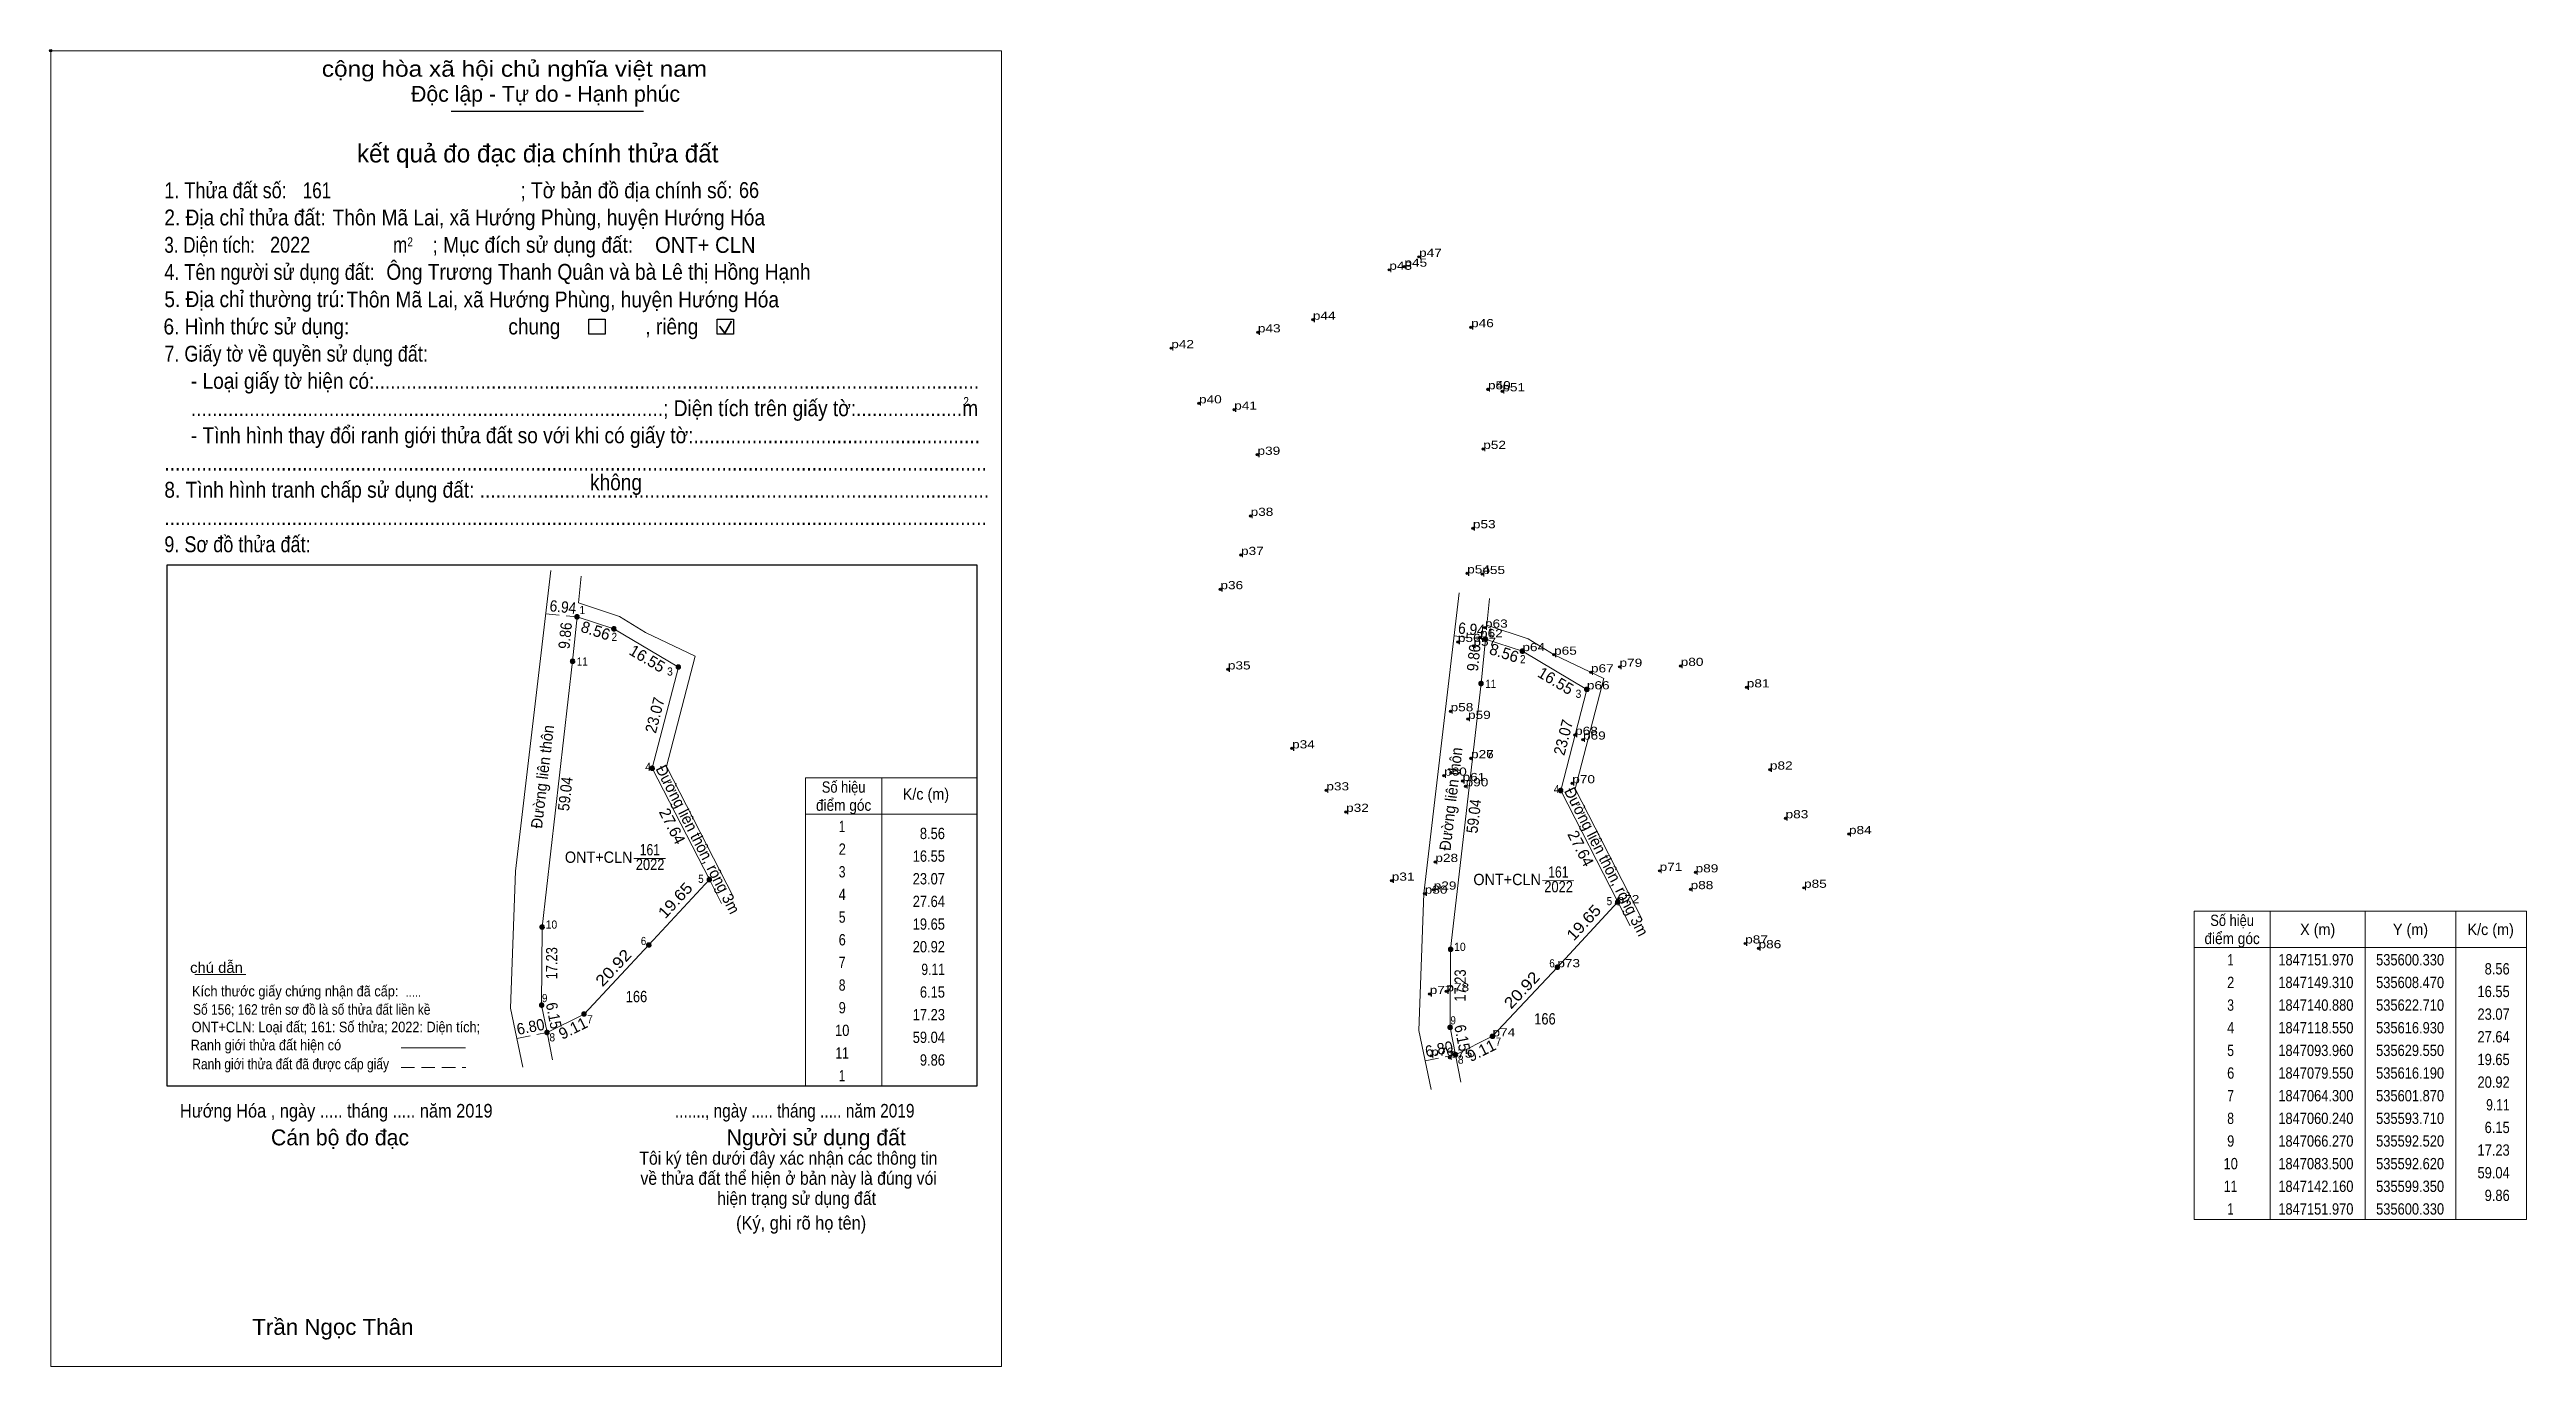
# Model space of a CAD drawing. Header units: metres. Extents: x 535283 to 554531, y 1839310 to 1847282.
# Drawn here: x 535283 to 535830, y 1846991 to 1847282 of the extents above; entities outside this region: 2.
import ezdxf
from ezdxf.enums import TextEntityAlignment as Align

# ---------------------------------------------------------------- set-up
doc = ezdxf.new("R2010")
doc.units = ezdxf.units.M
doc.header["$PDMODE"] = 32
doc.header["$PDSIZE"] = 0.5
doc.linetypes.add('MEDIUM_DASHED', pattern=[4.5, 3, -1.5])
for name, color, linetype, lineweight in [('1', 7, 'Continuous', 13), ('10', 7, 'Continuous', 13), ('17', 7, 'Continuous', 13), ('2', 7, 'Continuous', 25), ('28', 7, 'Continuous', 13), ('6', 7, 'Continuous', 13), ('63', 7, 'Continuous', 13)]:
    doc.layers.add(name, color=color, linetype=linetype, lineweight=lineweight)
doc.layers.add('12', color=7, linetype='Continuous')
doc.layers.add('7', color=7, linetype='Continuous')

msp = doc.modelspace()

# ---------------------------------------------------------------- hatches: boundary and pattern name
at = {"layer": '63'}
for points in [[(535400.22, 1847156.89, 1), (535399.22, 1847156.89, 1)], [(535408.36, 1847154.23, 1), (535407.36, 1847154.23, 1)], [(535600.83, 1847151.97, 1), (535599.83, 1847151.97, 1)], [(535608.97, 1847149.31, 1), (535607.97, 1847149.31, 1)], [(535399.24, 1847147.08, 1), (535398.24, 1847147.08, 1)], [(535422.6, 1847145.8, 1), (535421.6, 1847145.8, 1)], [(535599.85, 1847142.16, 1), (535598.85, 1847142.16, 1)], [(535623.21, 1847140.88, 1), (535622.21, 1847140.88, 1)], [(535416.82, 1847123.47, 1), (535415.82, 1847123.47, 1)], [(535617.43, 1847118.55, 1), (535616.43, 1847118.55, 1)], [(535429.44, 1847098.88, 1), (535428.44, 1847098.88, 1)], [(535630.05, 1847093.96, 1), (535629.05, 1847093.96, 1)], [(535392.51, 1847088.42, 1), (535391.51, 1847088.42, 1)], [(535416.08, 1847084.47, 1), (535415.08, 1847084.47, 1)], [(535593.12, 1847083.5, 1), (535592.12, 1847083.5, 1)], [(535616.69, 1847079.55, 1), (535615.69, 1847079.55, 1)], [(535392.41, 1847071.19, 1), (535391.41, 1847071.19, 1)], [(535401.76, 1847069.22, 1), (535400.76, 1847069.22, 1)], [(535593.02, 1847066.27, 1), (535592.02, 1847066.27, 1)], [(535393.6, 1847065.16, 1), (535392.6, 1847065.16, 1)], [(535602.37, 1847064.3, 1), (535601.37, 1847064.3, 1)], [(535594.21, 1847060.24, 1), (535593.21, 1847060.24, 1)]]:
    msp.add_hatch(color=256, dxfattribs=at).paths.add_polyline_path(points)

# ---------------------------------------------------------------- linework, layer by layer
at = {"layer": '1'}
msp.add_lwpolyline([(535600.33, 1847151.97), (535608.47, 1847149.31), (535622.71, 1847140.88), (535616.93, 1847118.55), (535629.55, 1847093.96), (535616.19, 1847079.55), (535601.87, 1847064.3), (535593.71, 1847060.24), (535592.52, 1847066.27), (535592.62, 1847083.5), (535599.35, 1847142.16)], close=True, dxfattribs=at)
at = {"layer": '10'}
for p, q in [((535626.42, 1847143.27), (535615.47, 1847148.52)), ((535620.12, 1847118.91), (535626.42, 1847143.27)), ((535616.93, 1847118.55), (535622.71, 1847140.88))]:
    msp.add_line(p, q, dxfattribs=at)
for points in [[(535600.64, 1847155.03), (535609.72, 1847152.05), (535615.47, 1847148.52)], [(535600.33, 1847151.97), (535608.47, 1847149.31), (535622.71, 1847140.88)], [(535629.55, 1847093.96), (535616.19, 1847079.55), (535601.87, 1847064.3), (535593.71, 1847060.24)]]:
    msp.add_lwpolyline(points, dxfattribs=at)
at = {"layer": '17'}
msp.add_line((535315.3, 1847077.97), (535326.56, 1847077.97), dxfattribs=at)
at = {"layer": '2'}
for p, q in [((535371.93, 1847268.52), (535414.39, 1847268.52)), ((535309.24, 1847168.38), (535487.99, 1847168.38)), ((535487.99, 1847168.38), (535487.99, 1847053.32))]:
    msp.add_line(p, q, dxfattribs=at)
at = {"layer": '2', "lineweight": 35}
for p, q in [((535431.15, 1847221.06), (535432.34, 1847219.51)), ((535432.34, 1847219.51), (535433.8, 1847222.11))]:
    msp.add_line(p, q, dxfattribs=at)
at = {"layer": '2', "lineweight": 13}
msp.add_lwpolyline([(535283.49, 1847281.84), (535493.46, 1847281.84), (535493.46, 1846991.44), (535283.49, 1846991.44)], close=True, dxfattribs=at)
at = {"layer": '2'}
for points in [[(535402.31, 1847222.61), (535405.91, 1847222.61), (535405.91, 1847219.25), (535402.31, 1847219.25)], [(535430.68, 1847222.61), (535434.28, 1847222.61), (535434.28, 1847219.25), (535430.68, 1847219.25)]]:
    msp.add_lwpolyline(points, close=True, dxfattribs=at)
msp.add_lwpolyline([(535487.99, 1847053.32), (535309.24, 1847053.32), (535309.24, 1847168.38)], dxfattribs=at)
msp.add_point((535283.49, 1847281.84), dxfattribs=at)
at = {"layer": '28'}
for p, q in [((535586.73, 1847095.85), (535594.54, 1847162.2)), ((535601.23, 1847160.91), (535600.64, 1847155.03)), ((535600.33, 1847151.97), (535599.35, 1847142.16)), ((535599.35, 1847142.16), (535592.62, 1847083.5)), ((535634.91, 1847090.09), (535620.12, 1847118.91)), ((535586.73, 1847095.85), (535585.64, 1847065.6)), ((535592.62, 1847083.5), (535592.52, 1847066.27)), ((535585.64, 1847065.6), (535588.36, 1847052.58)), ((535592.52, 1847066.27), (535593.71, 1847060.24)), ((535593.71, 1847060.24), (535594.91, 1847054.17))]:
    msp.add_line(p, q, dxfattribs=at)
msp.add_lwpolyline([(535632.24, 1847088.72), (535629.55, 1847093.96), (535616.93, 1847118.55)], dxfattribs=at)
at = {"layer": '6'}
msp.add_line((535360.88, 1847061.78), (535375.07, 1847061.78), dxfattribs=at)
at = {"layer": '6', "linetype": 'MEDIUM_DASHED'}
msp.add_line((535360.85, 1847057.4), (535375.16, 1847057.4), dxfattribs=at)
at = {"layer": '63'}
for p, q in [((535386.12, 1847100.77), (535393.93, 1847167.12)), ((535400.62, 1847165.83), (535400.03, 1847159.95)), ((535399.72, 1847156.89), (535398.74, 1847147.08)), ((535425.81, 1847148.19), (535414.86, 1847153.44)), ((535398.74, 1847147.08), (535392.01, 1847088.42)), ((535416.32, 1847123.47), (535422.1, 1847145.8)), ((535466.99, 1847121.32), (535466.99, 1847053.32)), ((535487.99, 1847121.32), (535487.99, 1847053.32)), ((535450.19, 1847113.32), (535487.99, 1847113.32)), ((535386.12, 1847100.77), (535385.03, 1847070.52)), ((535412.28, 1847103.58), (535419.23, 1847103.56)), ((535612.89, 1847098.66), (535619.84, 1847098.64)), ((535773.59, 1847091.9), (535773.59, 1847023.9)), ((535794.59, 1847091.9), (535794.59, 1847023.9)), ((535814.59, 1847091.9), (535814.59, 1847023.9)), ((535392.01, 1847088.42), (535391.91, 1847071.19)), ((535756.79, 1847083.9), (535830.19, 1847083.9)), ((535385.03, 1847070.52), (535387.75, 1847057.5)), ((535391.91, 1847071.19), (535393.1, 1847065.16)), ((535393.1, 1847065.16), (535394.3, 1847059.09))]:
    msp.add_line(p, q, dxfattribs=at)
at = {"layer": '63', "linetype": 'MEDIUM_DASHED'}
for p, q in [((535392.81, 1847157.58), (535399.72, 1847156.89)), ((535593.42, 1847152.66), (535600.33, 1847151.97)), ((535386.43, 1847063.84), (535393.1, 1847065.16)), ((535587.04, 1847058.92), (535593.71, 1847060.24))]:
    msp.add_line(p, q, dxfattribs=at)
at = {"layer": '63'}
for points in [[(535400.03, 1847159.95), (535409.11, 1847156.97), (535414.86, 1847153.44)], [(535399.72, 1847156.89), (535407.86, 1847154.23), (535422.1, 1847145.8)], [(535434.3, 1847095.01), (535419.51, 1847123.83), (535425.81, 1847148.19)], [(535431.63, 1847093.64), (535428.94, 1847098.88), (535416.32, 1847123.47)], [(535487.99, 1847053.32), (535450.19, 1847053.32), (535450.19, 1847121.32), (535487.99, 1847121.32)], [(535428.94, 1847098.88), (535415.58, 1847084.47), (535401.26, 1847069.22), (535393.1, 1847065.16)]]:
    msp.add_lwpolyline(points, dxfattribs=at)
for points in [[(535399.72, 1847156.89), (535407.86, 1847154.23), (535422.1, 1847145.8), (535416.32, 1847123.47), (535428.94, 1847098.88), (535415.58, 1847084.47), (535401.26, 1847069.22), (535393.1, 1847065.16), (535391.91, 1847071.19), (535392.01, 1847088.42), (535398.74, 1847147.08)], [(535756.79, 1847091.9), (535830.19, 1847091.9), (535830.19, 1847023.9), (535756.79, 1847023.9)]]:
    msp.add_lwpolyline(points, close=True, dxfattribs=at)
at = {"layer": '63', "linetype": 'MEDIUM_DASHED'}
for centre in [(535399.72, 1847156.89), (535407.86, 1847154.23), (535600.33, 1847151.97), (535608.47, 1847149.31), (535398.74, 1847147.08), (535422.1, 1847145.8), (535599.35, 1847142.16), (535622.71, 1847140.88), (535416.32, 1847123.47), (535616.93, 1847118.55), (535428.94, 1847098.88), (535629.55, 1847093.96), (535392.01, 1847088.42), (535415.58, 1847084.47), (535592.62, 1847083.5), (535616.19, 1847079.55), (535391.91, 1847071.19), (535401.26, 1847069.22), (535592.52, 1847066.27), (535393.1, 1847065.16), (535601.87, 1847064.3), (535593.71, 1847060.24)]:
    msp.add_circle(centre, 0.5, dxfattribs=at)
at = {"layer": '7'}
for p in [(535585.66, 1847236.34), (535579.08, 1847233.48), (535582.41, 1847234.16), (535550.06, 1847219.67), (535562.2, 1847222.45), (535597.14, 1847220.81), (535530.94, 1847216.18), (535537.06, 1847204), (535600.87, 1847207.09), (535600.88, 1847207.12), (535604.05, 1847206.67), (535544.84, 1847202.61), (535549.97, 1847192.65), (535599.83, 1847193.94), (535548.46, 1847179.17), (535597.54, 1847176.44), (535546.34, 1847170.54), (535596.28, 1847166.47), (535599.62, 1847166.33), (535541.79, 1847162.98), (535600.21, 1847154.5), (535594.23, 1847151.33), (535597.66, 1847150.49), (535599.12, 1847152.37), (535608.47, 1847149.31), (535615.47, 1847148.52), (535543.44, 1847145.27), (535623.61, 1847144.61), (535629.92, 1847145.85), (535643.43, 1847146.05), (535622.71, 1847140.88), (535658.02, 1847141.31), (535592.62, 1847136.04), (535596.46, 1847134.35), (535557.62, 1847127.85), (535620.11, 1847130.83), (535621.85, 1847129.79), (535591.17, 1847121.83), (535597.12, 1847125.68), (535597.13, 1847125.68), (535663.13, 1847123.17), (535565.18, 1847118.58), (535595.26, 1847120.63), (535595.93, 1847119.48), (535619.47, 1847120.15), (535569.54, 1847113.84), (535666.59, 1847112.43), (535680.58, 1847108.93), (535589.26, 1847102.78), (535638.77, 1847100.82), (535646.72, 1847100.48), (535579.63, 1847098.65), (535586.91, 1847095.79), (535588.89, 1847096.68), (535629.29, 1847093.68), (535645.62, 1847096.77), (535670.66, 1847097.08), (535657.67, 1847084.79), (535660.62, 1847083.74), (535616.19, 1847079.55), (535588.01, 1847073.63), (535591.7, 1847074.21), (535601.87, 1847064.3), (535588.35, 1847059.99), (535592.39, 1847059.59), (552130.37, 1839666.12)]:
    msp.add_point(p, dxfattribs=at)

# ---------------------------------------------------------------- texts
at = {"layer": '1'}
for s, width, p in [('ONT+CLN', 0.95, (535605.105, 1847097.67)), ('161', 0.8, (535616.415, 1847099.32)), ('2022', 0.85, (535616.47, 1847096.08))]:
    msp.add_text(s, height=2.5, dxfattribs=dict(at, width=width)).set_placement(p, align=Align.CENTER)
at = {"layer": '12'}
for s, width, p in [('p47', 1.25, (535585.66, 1847236.34)), ('p48', 1.25, (535579.08, 1847233.48)), ('p45', 1.25, (535582.42, 1847234.16)), ('p43', 1.25, (535550.06, 1847219.67)), ('p44', 1.25, (535562.2, 1847222.46)), ('p46', 1.25, (535597.14, 1847220.81)), ('p42', 1.25, (535530.94, 1847216.18)), ('p50', 1.25, (535600.87, 1847207.09)), ('p49', 1.25, (535600.88, 1847207.12)), ('p40', 1.25, (535537.06, 1847204)), ('p41', 1.25, (535544.84, 1847202.61)), ('p51', 1.25, (535604.05, 1847206.66)), ('p39', 1.25, (535549.98, 1847192.65)), ('p52', 1.25, (535599.83, 1847193.94)), ('p38', 1.25, (535548.46, 1847179.17)), ('p53', 1.25, (535597.54, 1847176.44)), ('p37', 1.25, (535546.34, 1847170.54)), ('p54', 1.25, (535596.28, 1847166.47)), ('p55', 1.25, (535599.62, 1847166.33)), ('p36', 1.25, (535541.79, 1847162.98)), ('p62', 1.25, (535599.12, 1847152.37)), ('p63', 1.25, (535600.21, 1847154.5)), ('p56', 1.25, (535594.23, 1847151.33)), ('p57', 1.25, (535597.66, 1847150.49)), ('p64', 1.25, (535608.47, 1847149.31)), ('p65', 1.25, (535615.47, 1847148.52)), ('p35', 1.25, (535543.44, 1847145.27)), ('p67', 1.25, (535623.61, 1847144.62)), ('p79', 1.25, (535629.92, 1847145.86)), ('p80', 1.25, (535643.43, 1847146.05)), ('p81', 1.25, (535658.02, 1847141.31)), ('p58', 1.25, (535592.62, 1847136.04)), ('p66', 1.25, (535622.71, 1847140.88)), ('p59', 1.25, (535596.46, 1847134.35)), ('p68', 1.25, (535620.11, 1847130.83)), ('p34', 1.25, (535557.62, 1847127.85)), ('p26', 1.25, (535597.12, 1847125.68)), ('p27', 1.25, (535597.13, 1847125.68)), ('p69', 1.25, (535621.85, 1847129.79)), ('p60', 1.25, (535591.17, 1847121.83)), ('p61', 1.25, (535595.26, 1847120.63)), ('p90', 1.25, (535595.93, 1847119.48)), ('p70', 1.25, (535619.48, 1847120.15)), ('p82', 1.25, (535663.13, 1847123.17)), ('p33', 1.25, (535565.18, 1847118.58)), ('p32', 1.25, (535569.54, 1847113.84)), ('p83', 1.25, (535666.59, 1847112.43)), ('p84', 1.25, (535680.58, 1847108.93)), ('p31', 1.25, (535579.63, 1847098.65)), ('p28', 1.25, (535589.26, 1847102.78)), ('p71', 1.25, (535638.77, 1847100.82)), ('p89', 1.25, (535646.72, 1847100.48)), ('p30', 1.25, (535586.91, 1847095.78)), ('p29', 1.25, (535588.89, 1847096.68)), ('p72', 1.25, (535629.29, 1847093.68)), ('p88', 1.25, (535645.62, 1847096.78)), ('p85', 1.25, (535670.66, 1847097.08)), ('p87', 1.25, (535657.67, 1847084.79)), ('p86', 1.25, (535660.62, 1847083.74)), ('p73', 1.25, (535616.19, 1847079.55)), ('p77', 1.25, (535588.01, 1847073.63)), ('p78', 1.25, (535591.7, 1847074.22)), ('p76', 1.25, (535588.35, 1847060)), ('p75', 1.25, (535592.4, 1847059.59)), ('p74', 1.25, (535601.87, 1847064.3)), ('Base:p3', 1.2, (552130.37, 1839666.12))]:
    msp.add_text(s, height=1.8, dxfattribs=dict(at, width=width)).set_placement(p)
at = {"layer": '2'}
for s, height, width, p in [('cộng hòa xã hội chủ nghĩa việt nam', 3.504, 1.15, (535343.36, 1847276.1)), ('1. Thửa đất số:', 3.504, 0.85, (535308.59, 1847249.27)), ('161', 3.51, 0.8, (535339.16, 1847249.27)), ('; Tờ bản đồ địa chính số:', 3.504, 0.9, (535387.22, 1847249.27)), ('66', 3.51, 0.85, (535435.48, 1847249.33)), ('2. Địa chỉ thửa đất:', 3.504, 0.9, (535308.59, 1847243.27)), ('Thôn Mã Lai, xã Hướng Phùng, huyện Hướng Hóa', 3.51, 0.9, (535345.74, 1847243.27)), ('3. Diện tích:', 3.504, 0.8, (535308.59, 1847237.24)), ('2022', 3.51, 0.85, (535331.93, 1847237.27)), ('m', 3.504, 0.8, (535359.11, 1847237.24)), ('2', 2.002, 0.8, (535362.28, 1847238.65)), ('; Mục đích sử dụng đất:', 3.504, 0.9, (535367.81, 1847237.24)), ('ONT+ CLN', 3.51, 0.95, (535416.95, 1847237.22)), ('4. Tên người sử dụng đất:', 3.504, 0.85, (535308.59, 1847231.24)), ('Ông Trương Thanh Quân và bà Lê thị Hồng Hạnh', 3.51, 0.9, (535357.61, 1847231.27)), ('5. Địa chỉ thường trú:', 3.504, 0.9, (535308.59, 1847225.24)), ('Thôn Mã Lai, xã Hướng Phùng, huyện Hướng Hóa', 3.51, 0.9, (535348.82, 1847225.18)), ('6. Hình thức sử dụng:', 3.504, 0.9, (535308.4, 1847219.21)), ('chung                , riêng', 3.504, 0.9, (535384.55, 1847219.21)), ('7. Giấy tờ về quyền sử dụng đất:', 3.504, 0.85, (535308.59, 1847213.21)), ('     - Loại giấy tờ hiện có:..................................................................................................................', 3.504, 0.9, (535308.59, 1847207.21)), ('     .........................................................................................; Diện tích trên giấy tờ:....................m', 3.504, 0.9, (535308.59, 1847201.18)), ('2', 2.002, 0.8, (535485.05, 1847203.4)), ('     - Tình hình thay đổi ranh giới thửa đất so với khi có giấy tờ:......................................................', 3.504, 0.9, (535308.59, 1847195.2)), ('8. Tình hình tranh chấp sử dụng đất: ................................................................................................', 3.504, 0.9, (535308.59, 1847183.18)), ('...........................................................................................................................................................', 3.504, 0.9, (535308.59, 1847189.18)), ('không', 3.505, 0.9, (535402.58, 1847184.83)), ('...........................................................................................................................................................', 3.504, 0.9, (535308.59, 1847177.16)), ('9. Sơ đồ thửa đất:', 3.504, 0.85, (535308.59, 1847171.15)), ('Hướng Hóa , ngày ..... tháng ..... năm 2019', 3.001, 0.9, (535312.04, 1847046.38)), ('......., ngày ..... tháng ..... năm 2019', 3.001, 0.85, (535421.34, 1847046.38)), ('(Ký, ghi rõ họ tên)', 3.004, 0.9, (535434.84, 1847021.64)), ('Trần Ngọc Thân', 3.507, 1.05, (535328.02, 1846998.41))]:
    msp.add_text(s, height=height, dxfattribs=dict(at, width=width)).set_placement(p)
for s, height, p in [('Độc lập - Tự do - Hạnh phúc', 3.504, (535363.07, 1847270.57)), ('Cán bộ đo đạc', 3.505, (535332.14, 1847040.24)), ('Người sử dụng đất', 3.504, (535432.76, 1847040.24))]:
    msp.add_text(s, height=height, dxfattribs=at).set_placement(p)
msp.add_text('kết quả đo đạc địa chính thửa đất', height=4.006, dxfattribs=at).set_placement((535391.035, 1847257.18), align=Align.CENTER)
for s, height, width, p in [('.....', 1.944, 0.95, (535363.585, 1847073.05)), ('Tôi ký tên dưới đây xác nhận các thông tin', 2.895, 0.9, (535446.39, 1847035.97)), ('về thửa đất thể hiện ở bản này là đúng vói', 2.895, 0.9, (535446.445, 1847031.53)), ('hiện trạng sử dụng đất', 2.895, 0.9, (535448.2, 1847027.1))]:
    msp.add_text(s, height=height, dxfattribs=dict(at, width=width)).set_placement(p, align=Align.CENTER)
at = {"layer": '6'}
for s, height, width, p in [('chú dẫn', 2.333, 1.05, (535314.28, 1847078.3)), ('Kích thước giấy chứng nhận đã cấp:', 2.333, 0.9, (535314.71, 1847073.11)), ('ONT+CLN: Loại đất; 161: Số thửa; 2022: Diện tích;', 2.33, 0.9, (535314.64, 1847065.2)), ('Số 156; 162 trên sơ đồ là số thửa đất liền kề', 2.332, 0.85, (535314.92, 1847069.06)), ('Ranh giới thửa đất hiện có ', 2.333, 0.9, (535314.41, 1847061.22)), ('Ranh giới thửa đất đã được cấp giấy', 2.333, 0.85, (535314.76, 1847057.03))]:
    msp.add_text(s, height=height, dxfattribs=dict(at, width=width)).set_placement(p)
at = {"layer": '63'}
for s, rotation, width, p in [('6.94', 354.298, 0.9, (535396.496, 1847157.838)), ('9.86', 84.295, 0.9, (535398.342, 1847152.621)), ('6.94', 354.298, 0.9, (535597.106, 1847152.918)), ('9.86', 84.295, 0.9, (535598.952, 1847147.701)), ('23.07', 75.488, 0.95, (535418.11, 1847134.877)), ('Đường liên thôn', 83.287, 0.95, (535393.319, 1847121.459)), ('23.07', 75.488, 0.95, (535618.72, 1847129.957)), ('Đường liên thôn', 83.287, 0.95, (535593.929, 1847116.539)), ('59.04', 83.455, 0.9, (535398.371, 1847117.663)), ('Đường liên thôn, rộng 3m', 297.168, 0.95, (535425.299, 1847107.196)), ('59.04', 83.455, 0.9, (535598.981, 1847112.743)), ('Đường liên thôn, rộng 3m', 297.168, 0.95, (535625.909, 1847102.276)), ('19.65', 47.165, 1.1, (535422.322, 1847093.475)), ('19.65', 47.165, 1.1, (535622.932, 1847088.555)), ('17.23', 89.667, 0.85, (535395.361, 1847080.423)), ('20.92', 46.801, 1.15, (535408.656, 1847078.589)), ('17.23', 89.667, 0.85, (535595.971, 1847075.503)), ('20.92', 46.801, 1.15, (535609.266, 1847073.669)), ('6.80', 11.194, 0.95, (535389.702, 1847065.194)), ('6.15', 281.164, 0.9, (535393.374, 1847068.632)), ('6.15', 281.164, 0.9, (535593.984, 1847063.712)), ('6.80', 11.194, 0.95, (535590.312, 1847060.274))]:
    msp.add_text(s, height=2.5, rotation=rotation, dxfattribs=dict(at, width=width)).set_placement(p, align=Align.CENTER)
for s, height, width, p in [(' 1', 1.8, 0.9, (535401.48, 1847157.5)), (' 1', 1.8, 0.9, (535602.09, 1847152.58)), (' 2', 1.8, 0.9, (535408.55, 1847151.57)), (' 11', 1.8, 0.9, (535402.08, 1847146.12)), (' 3', 1.8, 0.95, (535420.88, 1847143.92)), (' 2', 1.8, 0.9, (535609.16, 1847146.65)), (' 11', 1.8, 0.9, (535602.69, 1847141.2)), (' 3', 1.8, 0.95, (535621.49, 1847139)), (' 4', 1.8, 0.95, (535416.05, 1847122.89)), (' 4', 1.8, 0.95, (535616.66, 1847117.97)), ('8.56', 2.5, 0.85, (535480.96, 1847107.83)), ('16.55', 2.5, 0.85, (535480.96, 1847102.83)), (' 5', 1.8, 0.9, (535427.68, 1847098.16)), ('23.07', 2.5, 0.85, (535480.96, 1847097.83)), ('27.64', 2.5, 0.85, (535480.96, 1847092.83)), (' 5', 1.8, 0.9, (535628.29, 1847093.24)), (' 10', 1.8, 0.95, (535395.34, 1847088.07)), ('19.65', 2.5, 0.85, (535480.96, 1847087.83)), (' 6', 1.8, 0.9, (535415.01, 1847084.44)), ('20.92', 2.5, 0.85, (535480.96, 1847082.83)), (' 10', 1.8, 0.95, (535595.95, 1847083.15)), ('9.11', 2.5, 0.8, (535480.96, 1847077.83)), (' 6', 1.8, 0.9, (535615.62, 1847079.52)), ('8.56', 2.5, 0.85, (535826.49, 1847077.95)), (' 9', 1.8, 0.9, (535393.18, 1847071.85)), ('6.15', 2.5, 0.85, (535480.96, 1847072.83)), ('16.55', 2.5, 0.85, (535826.49, 1847072.95)), (' 7', 1.8, 0.9, (535403.18, 1847067.15)), ('17.23', 2.5, 0.85, (535480.96, 1847067.83)), (' 9', 1.8, 0.9, (535593.79, 1847066.93)), ('23.07', 2.5, 0.85, (535826.49, 1847067.95)), (' 8', 1.8, 0.95, (535394.88, 1847063.18)), ('59.04', 2.5, 0.85, (535480.96, 1847062.83)), (' 7', 1.8, 0.9, (535603.79, 1847062.23)), ('27.64', 2.5, 0.85, (535826.49, 1847062.95)), ('9.86', 2.5, 0.85, (535480.96, 1847057.83)), (' 8', 1.8, 0.95, (535595.49, 1847058.26)), ('19.65', 2.5, 0.85, (535826.49, 1847057.95)), ('20.92', 2.5, 0.85, (535826.49, 1847052.95)), ('9.11', 2.5, 0.8, (535826.49, 1847047.95)), ('6.15', 2.5, 0.85, (535826.49, 1847042.95)), ('17.23', 2.5, 0.85, (535826.49, 1847037.95)), ('59.04', 2.5, 0.85, (535826.49, 1847032.95)), ('9.86', 2.5, 0.85, (535826.49, 1847027.95))]:
    msp.add_text(s, height=height, dxfattribs=dict(at, width=width)).set_placement(p, align=Align.RIGHT)
for s, rotation, p in [('8.56', 341.904, (535403.447, 1847152.651)), ('16.55', 329.375, (535414.583, 1847146.606)), ('8.56', 341.904, (535604.057, 1847147.731)), ('16.55', 329.375, (535615.193, 1847141.686)), ('27.64', 297.168, (535419.63, 1847110.121)), ('27.64', 297.168, (535620.24, 1847105.201)), ('9.11', 26.453, (535399.373, 1847064.959)), ('9.11', 26.453, (535599.983, 1847060.039))]:
    msp.add_text(s, height=2.5, rotation=rotation, dxfattribs=at).set_placement(p, align=Align.CENTER)
for s, width, p in [('điểm góc', 0.9, (535458.59, 1847114.07)), ('Số hiệu', 0.85, (535458.59, 1847118.07)), ('K/c (m)', 0.95, (535476.76, 1847116.53)), (' 1', 0.75, (535457.885, 1847109.37)), ('ONT+CLN', 0.95, (535404.495, 1847102.59)), ('161', 0.8, (535415.805, 1847104.24)), (' 2', 0.85, (535457.89, 1847104.37)), ('2022', 0.85, (535415.86, 1847101)), (' 3', 0.8, (535457.89, 1847099.37)), (' 4', 0.85, (535457.885, 1847094.37)), (' 5', 0.8, (535457.89, 1847089.37)), ('Số hiệu', 0.85, (535765.19, 1847088.65)), ('X (m)', 0.95, (535784.09, 1847086.65)), ('Y (m)', 0.95, (535804.585, 1847086.65)), ('K/c (m)', 0.95, (535822.29, 1847086.65)), (' 6', 0.85, (535457.89, 1847084.37)), ('điểm góc', 0.9, (535765.19, 1847084.65)), (' 7', 0.8, (535457.89, 1847079.37)), (' 1', 0.75, (535764.485, 1847079.95)), ('1847151.970', 0.85, (535783.69, 1847079.95)), ('535600.330', 0.85, (535804.495, 1847079.95)), ('166', 0.85, (535412.85, 1847071.83)), (' 8', 0.8, (535457.89, 1847074.37)), (' 3', 0.8, (535764.49, 1847069.95)), (' 2', 0.85, (535764.49, 1847074.95)), ('1847149.310', 0.85, (535783.69, 1847074.95)), ('1847140.880', 0.85, (535783.69, 1847069.95)), ('535608.470', 0.85, (535804.495, 1847074.95)), ('535622.710', 0.85, (535804.495, 1847069.95)), (' 10', 0.85, (535457.885, 1847064.37)), (' 9', 0.85, (535457.885, 1847069.37)), ('166', 0.85, (535613.46, 1847066.91)), (' 4', 0.85, (535764.485, 1847064.95)), ('1847118.550', 0.85, (535783.69, 1847064.95)), ('535616.930', 0.85, (535804.495, 1847064.95)), (' 11', 0.8, (535457.885, 1847059.37)), (' 5', 0.8, (535764.49, 1847059.95)), ('1847093.960', 0.85, (535783.69, 1847059.95)), ('535629.550', 0.85, (535804.495, 1847059.95)), (' 1', 0.75, (535457.885, 1847054.37)), (' 6', 0.85, (535764.49, 1847054.95)), ('1847079.550', 0.85, (535783.69, 1847054.95)), ('535616.190', 0.85, (535804.495, 1847054.95)), (' 7', 0.8, (535764.49, 1847049.95)), ('1847064.300', 0.85, (535783.69, 1847049.95)), ('535601.870', 0.85, (535804.495, 1847049.95)), (' 8', 0.8, (535764.49, 1847044.95)), ('1847060.240', 0.85, (535783.69, 1847044.95)), ('535593.710', 0.85, (535804.495, 1847044.95)), (' 9', 0.85, (535764.485, 1847039.95)), ('1847066.270', 0.85, (535783.69, 1847039.95)), ('535592.520', 0.85, (535804.495, 1847039.95)), (' 10', 0.85, (535764.485, 1847034.95)), ('1847083.500', 0.85, (535783.69, 1847034.95)), ('535592.620', 0.85, (535804.495, 1847034.95)), (' 11', 0.8, (535764.485, 1847029.95)), ('1847142.160', 0.85, (535783.69, 1847029.95)), ('535599.350', 0.85, (535804.495, 1847029.95)), (' 1', 0.75, (535764.485, 1847024.95)), ('1847151.970', 0.85, (535783.69, 1847024.95)), ('535600.330', 0.85, (535804.495, 1847024.95))]:
    msp.add_text(s, height=2.5, dxfattribs=dict(at, width=width)).set_placement(p, align=Align.CENTER)

doc.saveas('drawing.dxf')
